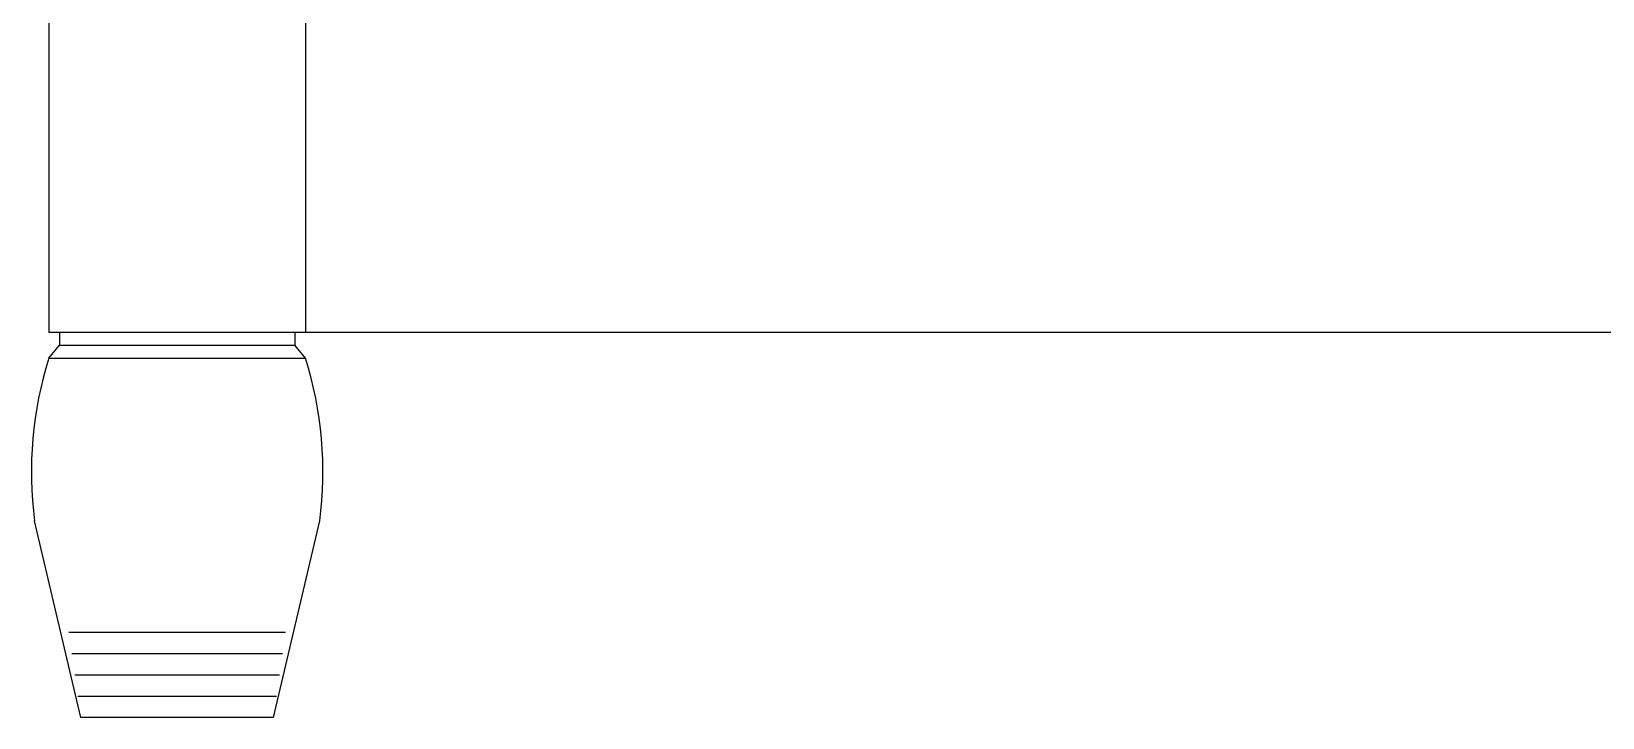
# Model space of a CAD drawing. Header units: millimetres. Extents: x 30176 to 68715, y 55479 to 72995.
# Drawn here: x 65774 to 66508, y 56892 to 57213 of the extents above; entities that cross this region are included whole.
import ezdxf

# ---------------------------------------------------------------- set-up
doc = ezdxf.new("R2010")
doc.units = ezdxf.units.MM

# ---------------------------------------------------------------- blocks, each defined once
blk = doc.blocks.new('A$C31376860')
for p, q in [((12.5, 330), (12.5, 180)), ((132.5, 330), (132.5, 180)), ((2062.5, 180), (12.5, 180)), ((17.5, 180), (17.5, 174)), ((127.5, 180), (127.5, 174)), ((12.5, 168), (17.5, 174)), ((17.5, 174), (127.5, 174)), ((132.5, 168), (127.5, 174)), ((12.5, 168), (132.5, 168)), ((27.5, 0), (5.88, 91.9)), ((117.5, 0), (139.12, 91.9)), ((21.81, 40), (123.19, 40)), ((23.23, 30), (121.77, 30)), ((24.65, 20), (120.35, 20)), ((26.08, 10), (118.92, 10)), ((117.5, 0), (27.5, 0))]:
    blk.add_line(p, q)
for centre, start, end in [((181.59, 114.95), 162.58162, 187.4741), ((-36.59, 114.95), 352.5259, 17.41838)]:
    blk.add_arc(centre, 177.21, start, end)

msp = doc.modelspace()

# ---------------------------------------------------------------- block references
msp.add_blockref('A$C31376860', (65769.3, 56892.04))

doc.saveas('drawing.dxf')
